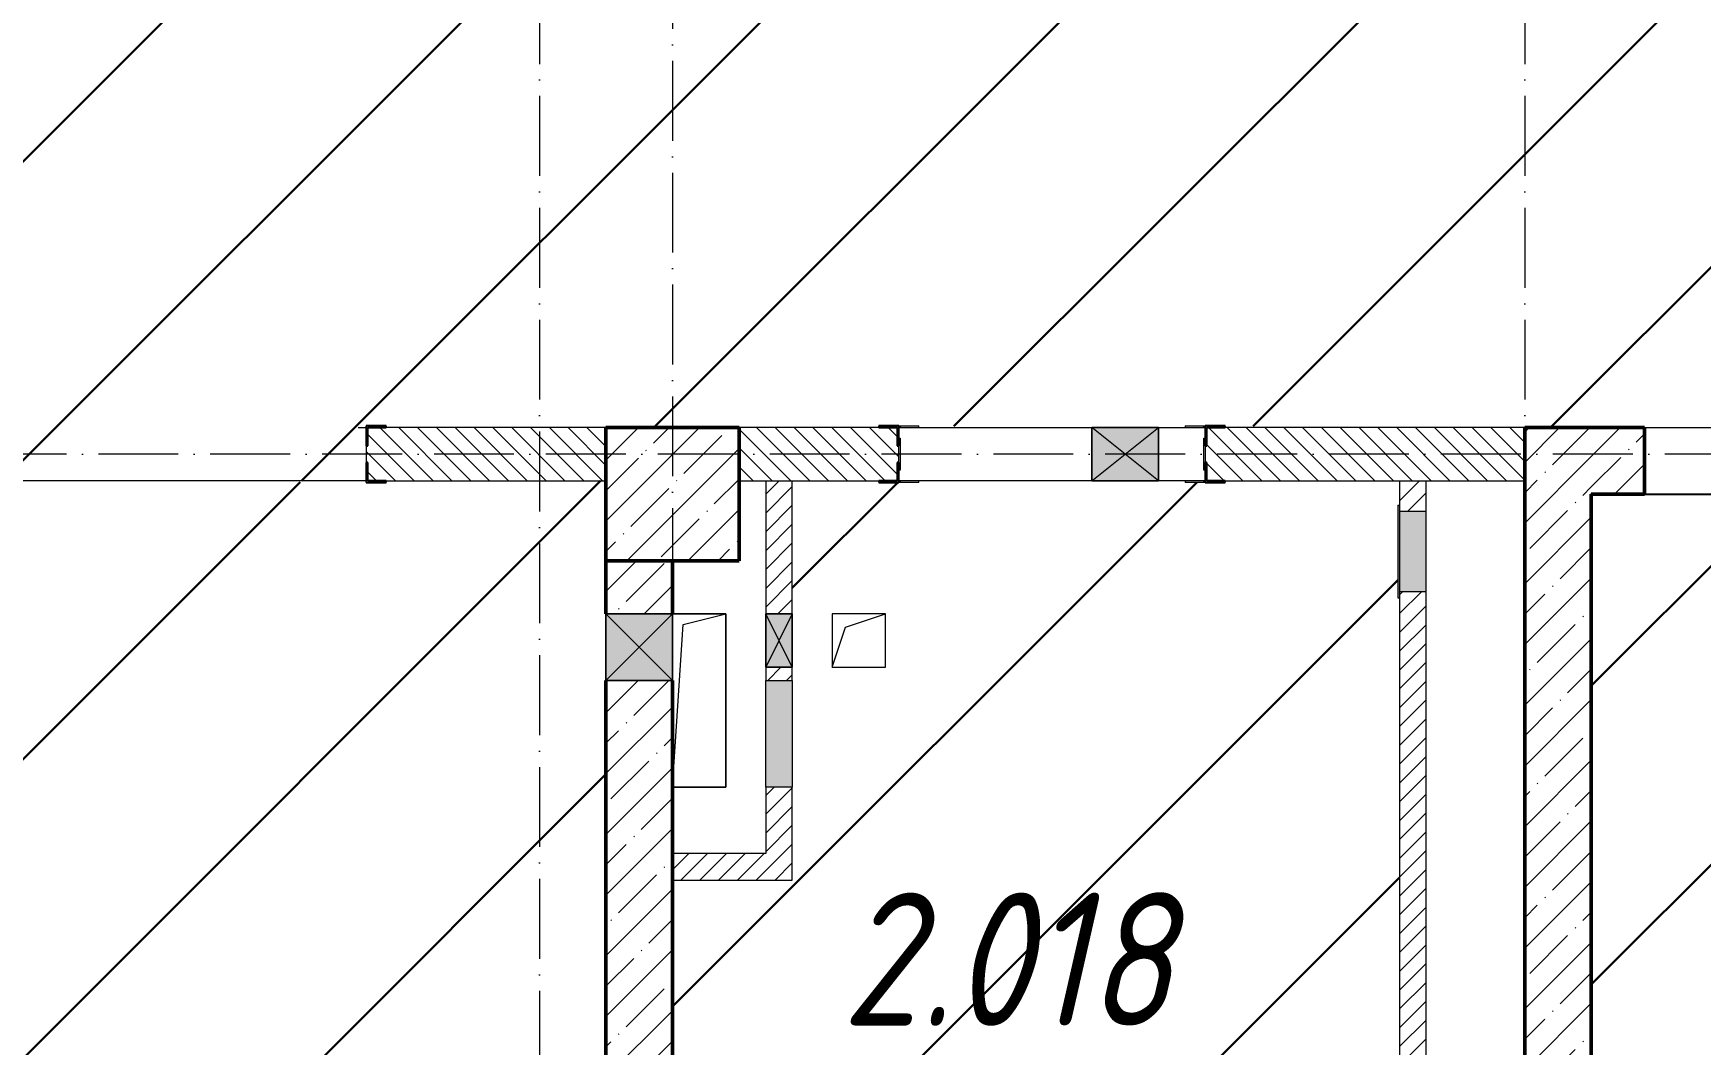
# Model space of a CAD drawing. Header units: millimetres. Extents: x -17017 to 628417, y -109036 to 199237.
# Drawn here: x 577668 to 583929, y 151648 to 155446 of the extents above; entities that cross this region are included whole.
import ezdxf

# ---------------------------------------------------------------- set-up
doc = ezdxf.new("R2010")
doc.units = ezdxf.units.MM
doc.linetypes.add('50_200_ШТРИХ_1Т_ш5_п1_п1_', pattern=[700, 500, -100, 0, -100])
for name, color, linetype, lineweight in [('3.1) ЖБ окна 1.2 м', 102, 'Continuous', 30), ('A-DETL-GENF-OTLN', 7, 'Continuous', 9), ('A-FLOR-____-OTLN', 7, 'Continuous', 9), ('A-GENM-____-MCUT', 7, 'Continuous', 25), ('A-GENM-____-OTLN', 7, 'Continuous', 9), ('A-GENM-____-OTLN-1', 7, 'Continuous', 25), ('A-GLAZ-____-OTLN', 7, 'Continuous', 9), ('A-WALL-____-MCUT', 7, 'Continuous', 13), ('A-WALL-____-MCUT-2', 7, 'Continuous', 50), ('A-WALL-____-OTLN', 7, 'Continuous', 9), ('A-WALL-____-PATT-1', 7, 'Continuous', 9), ('A-WALL-FNSH-MCUT-1', 7, 'Continuous', 9), ('I-WALL-____-OTLN', 7, 'Continuous', 9), ('S-COLS-____-MCUT', 7, 'Continuous', 50), ('S-COLS-____-OTLN', 7, 'Continuous', 9), ('S-GRID-____-OTLN-1', 7, '50_200_ШТРИХ_1Т_ш5_п1_п1_', 9), ('Марки помещений', 7, 'Continuous', 9), ('стяжа', 7, 'Continuous', 30)]:
    doc.layers.add(name, color=color, linetype=linetype, lineweight=lineweight)
doc.layers.add('A-GLAZ-____-OTLN-1', color=7, linetype='Continuous', lineweight=9, true_color=0xc0c0c0)
doc.styles.add('ISOCPEUR_I_2', font='isocpeui.ttf', dxfattribs={"width": 0.85, "height": 2.3})
pattern_1 = [(45, (473308.1, 27070.75), (-561.266, 561.266), [])]
pattern_2 = [(135, (516567.8, 90784.41), (-35.35534, -35.35534), [])]
pattern_3 = [(45, (516567.8, 90784.41), (-114.04925, 114.04925), []), (45, (516681.85, 90784.41), (-114.04925, 114.04925), [201.612, -40.322, 3.353, -36.97])]
pattern_4 = [(45, (516567.8, 90784.41), (-35.35534, 35.35534), [])]

# ---------------------------------------------------------------- blocks, each defined once
blk = doc.blocks.new('BSC_Колонна _Прямоугольная - 500х500-V20-АР1_План отверстий 2 этажа в осях 1-64_Ю-ЯЯ')
at = {"layer": 'S-COLS-____-OTLN'}
h = blk.add_hatch(dxfattribs=at)
h.set_pattern_fill('FP_29', color=256, style=0, pattern_type=2)
h.set_pattern_definition([(45, (-63500, -62931.04), (-114.04925, 114.04925), []), (45, (-63385.95, -62931.04), (-114.04925, 114.04925), [201.613, -40.323, 3.353, -36.97])])
h.paths.add_polyline_path([(-250, -250), (250, -250), (250, 250), (-250, 250)], flags=0)
at = {"layer": 'S-COLS-____-MCUT'}
for p, q in [((250, 250), (-250, 250)), ((-250, 250), (-250, -250)), ((250, -250), (250, 250)), ((-250, -250), (250, -250))]:
    blk.add_line(p, q, dxfattribs=at)
blk = doc.blocks.new('154_Стойка_СКБ_Уголок - СМ-2180_200-28268025-АР1_План отверстий 2 этажа в осях 1-64_Ю-ЯЯ')
at = {"layer": 'A-GENM-____-MCUT'}
for p, q in [((125, 156), (125, 81)), ((200, 156), (125, 156)), ((131, 81), (131, 150)), ((131, 150), (200, 150)), ((200, 150), (200, 156)), ((125, 81), (131, 81)), ((131, 19), (125, 19)), ((125, 19), (125, -56)), ((131, -50), (131, 19)), ((125, -56), (200, -56)), ((200, -50), (131, -50)), ((200, -56), (200, -50))]:
    blk.add_line(p, q, dxfattribs=at)
blk = doc.blocks.new('Стойка_Влож_Полоса боковая - Полоса-28213942-АР1_План отверстий 2 этажа в осях 1-64_Ю-ЯЯ')
at = {"layer": 'A-GENM-____-OTLN'}
for p, q in [((-5, 60), (0, 60)), ((-5, -60), (-5, 60)), ((0, -60), (-5, -60))]:
    blk.add_line(p, q, dxfattribs=at)
blk = doc.blocks.new('Стойка_Влож_Уголок_Опорный - Уголок-28213941-АР1_План отверстий 2 этажа в осях 1-64_Ю-ЯЯ')
at = {"layer": 'A-GENM-____-OTLN'}
for p, q in [((-212, -6), (-212, 0)), ((0, 0), (0, -6)), ((-212, -75), (-212, -6)), ((-212, -6), (-206, -6)), ((-6, -6), (0, -6)), ((0, -6), (0, -75)), ((-212, -75), (-206, -75)), ((-6, -75), (0, -75))]:
    blk.add_line(p, q, dxfattribs=at)
blk = doc.blocks.new('Фахверк_СКБ_Уголок - 200_3960-28268576-АР1_План отверстий 2 этажа в осях 1-64_Ю-ЯЯ')
at = {"layer": 'A-GENM-____-MCUT'}
for p, q in [((200, 156), (125, 156)), ((125, 156), (125, 81)), ((131, 81), (131, 150)), ((131, 150), (200, 150)), ((200, 150), (200, 156)), ((125, 81), (131, 81)), ((131, 19), (125, 19)), ((125, 19), (125, -56)), ((131, -50), (131, 19)), ((125, -56), (200, -56)), ((200, -50), (131, -50)), ((200, -56), (200, -50))]:
    blk.add_line(p, q, dxfattribs=at)
blk = doc.blocks.new('AR_Отверстие Ниша - Лючок-32403372-АР1_План отверстий 2 этажа в осях 1-64_Ю-ЯЯ')
at = {"layer": 'A-GLAZ-____-OTLN'}
blk.add_hatch(color=256, dxfattribs=at).paths.add_polyline_path([(200, 50), (-200, 50), (-200, -50), (200, -50)], flags=0)
for p, q in [((-200, 50), (200, 50)), ((-200, -50), (-200, 50)), ((200, 50), (200, -50)), ((200, -50), (-200, -50))]:
    blk.add_line(p, q, dxfattribs=at)
blk = doc.blocks.new('AR_Отверстие Ниша - Лючок-32402810-АР1_План отверстий 2 этажа в осях 1-64_Ю-ЯЯ')
at = {"layer": 'A-GLAZ-____-OTLN'}
blk.add_hatch(color=256, dxfattribs=at).paths.add_polyline_path([(150, -50), (150, 50), (-150, 50), (-150, -50)], flags=0)
for p, q in [((150, 50), (-150, 50)), ((-150, 50), (-150, -50)), ((150, -50), (150, 50)), ((-150, -50), (150, -50))]:
    blk.add_line(p, q, dxfattribs=at)
blk = doc.blocks.new('Л_Общий_Лючок - Лючок-29778125-АР1_План отверстий 2 этажа в осях 1-64_Ю-ЯЯ')
at = {"layer": 'A-GLAZ-____-OTLN-1'}
blk.add_hatch(color=256, dxfattribs=at).paths.add_polyline_path([(-24, 0), (324, 0), (324, 6), (-24, 6)], flags=0)
at = {"layer": 'A-GLAZ-____-OTLN'}
for p, q in [((324, 6), (-24, 6)), ((-24, 6), (-24, 0)), ((324, 6), (324, 0))]:
    blk.add_line(p, q, dxfattribs=at)
blk = doc.blocks.new('AR_Отверстие прямоугольное _в стене_ - AR_Отверстие прямоугольное _в стене__ВК-32402728-АР1_План отверстий 2 этажа в осях 1-64_Ю-ЯЯ')
at = {"layer": 'A-GLAZ-____-OTLN'}
blk.add_hatch(color=256, dxfattribs=at).paths.add_polyline_path([(100, 50), (-100, 50), (-100, -50), (100, -50)], flags=0)
at = {"layer": 'A-DETL-GENF-OTLN'}
for p, q in [((-100, -50), (-100, 50)), ((-100, 50), (100, 50)), ((100, 50), (-100, -50)), ((-100, 50), (100, -50)), ((100, 50), (-100, 50)), ((-100, 50), (-100, -50)), ((100, 50), (100, -50)), ((100, -50), (100, 50)), ((100, -50), (-100, -50)), ((-100, -50), (100, -50))]:
    blk.add_line(p, q, dxfattribs=at)
blk = doc.blocks.new('AR_Отверстие прямоугольное _в плите_ - AR_Отверстие прямоугольное _в плите_-30459207-АР1_План отверстий 2 этажа в осях 1-64_Ю-ЯЯ')
at = {"layer": 'A-GENM-____-OTLN'}
for p, q in [((100, 100), (-100, 100)), ((-100, 100), (-100, -100)), ((-50, 50), (100, 100)), ((100, -100), (100, 100)), ((-100, -100), (-50, 50)), ((-100, -100), (100, -100))]:
    blk.add_line(p, q, dxfattribs=at)
blk = doc.blocks.new('AR_Отверстие прямоугольное _в плите_ - AR_Отверстие прямоугольное _в плите_-30459250-АР1_План отверстий 2 этажа в осях 1-64_Ю-ЯЯ')
at = {"layer": 'A-GENM-____-OTLN'}
for p, q in [((100, 325), (-100, 325)), ((-60, 285), (100, 325)), ((100, -325), (100, 325)), ((-100, -325), (-60, 285)), ((-100, -325), (100, -325))]:
    blk.add_line(p, q, dxfattribs=at)
blk = doc.blocks.new('AR_Отверстие прямоугольное _в стене__БезПР - AR_Отверстие прямоугольное _в стене__БезПР-30458034-АР1_План отверстий 2 этажа в осях 1-64_Ю-ЯЯ')
at = {"layer": 'A-GLAZ-____-OTLN-1'}
blk.add_hatch(color=256, dxfattribs=at).paths.add_polyline_path([(125, -125), (125, 125), (-125, 125), (-125, -125)], flags=0)
at = {"layer": 'A-DETL-GENF-OTLN'}
for p, q in [((-125, -125), (-125, 125)), ((-125, 125), (125, 125)), ((125, 125), (-125, -125)), ((-125, 125), (125, -125)), ((125, 125), (-125, 125)), ((-125, 125), (-125, -125)), ((125, 125), (125, -125)), ((125, -125), (125, 125)), ((125, -125), (-125, -125)), ((-125, -125), (125, -125))]:
    blk.add_line(p, q, dxfattribs=at)
blk = doc.blocks.new('AR_Отверстие прямоугольное _в стене__БезПР - AR_Отверстие прямоугольное _в стене__БезПР-36427681-АР1_План отверстий 2 этажа в осях 1-64_Ю-ЯЯ')
at = {"layer": 'A-GLAZ-____-OTLN'}
blk.add_hatch(color=256, dxfattribs=at).paths.add_polyline_path([(125, 100), (-125, 100), (-125, -100), (125, -100)], flags=0)
at = {"layer": 'A-DETL-GENF-OTLN'}
for p, q in [((-125, -100), (-125, 100)), ((-125, 100), (125, 100)), ((125, 100), (-125, -100)), ((-125, 100), (125, -100)), ((125, 100), (-125, 100)), ((-125, 100), (-125, -100)), ((125, 100), (125, -100)), ((125, -100), (125, 100)), ((125, -100), (-125, -100)), ((-125, -100), (125, -100))]:
    blk.add_line(p, q, dxfattribs=at)
at = {"layer": 'A-GLAZ-____-OTLN'}
blk.add_line((125, 100), (-125, 100), dxfattribs=at)
blk = doc.blocks.new('2этаж')
at = {"layer": 'S-GRID-____-OTLN-1', "color": 251, "ltscale": 0.6, "true_color": 0x636466}
for p, q in [((47408.3, 549908.8), (47408.3, 511907.5)), ((51108.3, 549908.8), (51108.3, 511907.5)), ((47908.3, 549620.5), (47908.3, 512048.6)), ((88482.7, 522097), (-20260.4, 522097))]:
    blk.add_line(p, q, dxfattribs=at)

msp = doc.modelspace()

# ---------------------------------------------------------------- hatches: boundary and pattern name
at = {"layer": 'A-WALL-____-PATT-1'}
h = msp.add_hatch(dxfattribs=at)
h.set_pattern_fill('FP_6', color=256, style=0, pattern_type=2)
h.set_pattern_definition(pattern_2)
h.paths.add_polyline_path([(579817.8, 153765.5), (579817.8, 153965.5), (578923.8, 153965.5), (578923.8, 153896.5), (578917.8, 153896.5), (578917.8, 153834.5), (578923.8, 153834.5), (578923.8, 153765.5), (579123.8, 153765.5)], flags=0)
h.paths.add_polyline_path([(577042.8, 153765.5), (577111.8, 153765.5), (577111.8, 153834.5), (577117.8, 153834.5), (577117.8, 153896.5), (577111.8, 153896.5), (577111.8, 153965.5), (575317.8, 153965.5), (575317.8, 153765.5), (576647.6, 153765.5)], flags=0)
h.paths.add_polyline_path([(574317.8, 153765.5), (574817.8, 153765.5), (574817.8, 153965.5), (574317.8, 153965.5)], flags=0)
h = msp.add_hatch(dxfattribs=at)
h.set_pattern_fill('FP_6', color=256, style=0, pattern_type=2)
h.set_pattern_definition(pattern_2)
h.paths.add_polyline_path([(582073.8, 153765.5), (583267.8, 153765.5), (583267.8, 153965.5), (582073.8, 153965.5), (582073.8, 153896.5), (582067.8, 153896.5), (582067.8, 153834.5), (582073.8, 153834.5), (582073.8, 153766.5)], flags=0)
h.paths.add_polyline_path([(580317.8, 153765.5), (580911.8, 153765.5), (580911.8, 153834.5), (580917.8, 153834.5), (580917.8, 153896.5), (580911.8, 153896.5), (580911.8, 153965.5), (580317.8, 153965.5)], flags=0)
h = msp.add_hatch(dxfattribs=at)
h.set_pattern_fill('FP_13', color=256, style=0, pattern_type=2)
h.set_pattern_definition(pattern_3)
h.paths.add_polyline_path([(583267.8, 146465.5), (583517.8, 146465.5), (583517.8, 153965.5), (583267.8, 153965.5), (583267.8, 148009)], flags=0)
h = msp.add_hatch(dxfattribs=at)
h.set_pattern_fill('FP_13', color=256, style=0, pattern_type=2)
h.set_pattern_definition(pattern_3)
h.paths.add_polyline_path([(585817.8, 153715.5), (585817.8, 153965.5), (585317.8, 153965.5), (585317.8, 153715.5)], flags=0)
h.paths.add_polyline_path([(583717.6, 153715.5), (583717.8, 153715.5), (583717.6, 153965.5), (583517.8, 153965.5), (583517.8, 153715.5)], flags=0)
h = msp.add_hatch(dxfattribs=at)
h.set_pattern_fill('FP_5', color=256, style=0, pattern_type=2)
h.set_pattern_definition(pattern_4)
h.paths.add_polyline_path([(580517.8, 152365.5), (580517.8, 152615.5), (580417.8, 152615.5), (580417.8, 152365.5)], flags=0)
h.paths.add_polyline_path([(580417.8, 153015.5), (580517.8, 153015.5), (580517.8, 153065.5), (580417.8, 153065.5)], flags=0)
h.paths.add_polyline_path([(580417.8, 153265.5), (580517.8, 153265.5), (580517.8, 153765.5), (580417.8, 153765.5)], flags=0)
h = msp.add_hatch(dxfattribs=at)
h.set_pattern_fill('FP_5', color=256, style=0, pattern_type=2)
h.set_pattern_definition(pattern_4)
h.paths.add_polyline_path([(582797.8, 146215.5), (582897.8, 146215.5), (582897.8, 146315.5), (582797.8, 146315.5)], flags=0)
h.paths.add_polyline_path([(582890, 146615.5), (582897.8, 146615.5), (582897.8, 148145.5), (582797.8, 148145.5), (582797.8, 146615.5)], flags=0)
h.paths.add_polyline_path([(582856.4, 148345.5), (582897.8, 148345.5), (582897.8, 148765.5), (582894.8, 148765.5), (582894.8, 148812.5), (582800.8, 148812.5), (582800.8, 148765.5), (582797.8, 148765.5), (582797.8, 148345.5), (582800.8, 148345.5)], flags=0)
h.paths.add_polyline_path([(582897.8, 148815.5), (582897.8, 149805.5), (582797.8, 149805.5), (582797.8, 148815.5), (582894.8, 148815.5)], flags=0)
h.paths.add_polyline_path([(582820.3, 150205.5), (582897.8, 150205.5), (582897.8, 150635.5), (582797.8, 150635.5), (582797.8, 150205.5)], flags=0)
h.paths.add_polyline_path([(582897.8, 151135.5), (582897.8, 153350.5), (582797.8, 153350.5), (582797.8, 151135.5), (582802.3, 151135.5)], flags=0)
h.paths.add_polyline_path([(582897.8, 153650.5), (582897.8, 153765.5), (582797.8, 153765.5), (582797.8, 153650.5), (582893, 153650.5)], flags=0)
h = msp.add_hatch(dxfattribs=at)
h.set_pattern_fill('FP_13', color=256, style=0, pattern_type=2)
h.set_pattern_definition(pattern_3)
h.paths.add_polyline_path([(580067.8, 146465.5), (580067.8, 153015.5), (579817.8, 153015.5), (579817.8, 146465.5)], flags=0)
h.paths.add_polyline_path([(579859.5, 153265.5), (580067.8, 153265.5), (580067.8, 153465.5), (579817.8, 153465.5), (579817.8, 153265.5)], flags=0)
h = msp.add_hatch(dxfattribs=at)
h.set_pattern_fill('FP_5', color=256, style=0, pattern_type=2)
h.set_pattern_definition(pattern_4)
h.paths.add_polyline_path([(580067.8, 152265.5), (580517.8, 152265.5), (580517.8, 152365.5), (580067.8, 152365.5)], flags=0)
at = {"layer": 'стяжа'}
h = msp.add_hatch(dxfattribs=at)
h.set_pattern_fill('ANSI31', color=5, scale=250)
h.set_pattern_definition(pattern_1)
h.paths.add_polyline_path([(591007.8, 160665.5), (590467.8, 160665.5), (585767.8, 160665.5), (585267.8, 160665.5), (585067.8, 160665.5), (585067.8, 160215.5), (584841.8, 160215.5), (584841.8, 160209.5), (584393.8, 160209.5), (584267.8, 160215.5), (584267.8, 160665.5), (580817.8, 160665.5), (580817.8, 160165.5), (580317.8, 160165.5), (580317.8, 158465.5), (580817.8, 158465.5), (580817.8, 157965.5), (580317.8, 157965.5), (579817.8, 157965.5), (578517.8, 157965.5), (577517.8, 157965.5), (576517.8, 157965.5), (576019.2, 157965.5), (575819.2, 157965.5), (575367.8, 157965.5), (573667.8, 157965.5), (573667.8, 157165.5), (573392.8, 157165.5), (572492.8, 157165.5), (572217.8, 157165.5), (572217.8, 157965.5), (570867.8, 157965.5), (570369.2, 157965.5), (570169.2, 157965.5), (569717.8, 157965.5), (569367.8, 157965.5), (569367.8, 157365.5), (569267.8, 157365.5), (569217.8, 157365.5), (569217.8, 157465.5), (568117.8, 157465.5), (568117.8, 157365.5), (567817.8, 157365.5), (566867.8, 157365.5), (566767.8, 157365.5), (566767.8, 157965.5), (566767.8, 158215.5), (566567.8, 158215.5), (566567.8, 158315.5), (564117.8, 158315.5), (562317.8, 158315.5), (562317.8, 158065.5), (562067.8, 158065.5), (562067.8, 153965.5), (562317.8, 153965.5), (562642.8, 153965.5), (562642.8, 153971.5), (562717.8, 153971.5), (563152.8, 153965.5), (564002.8, 153965.5), (564342.8, 153965.5), (564342.8, 153971.5), (564411.8, 153971.5), (564417.8, 153971.5), (564492.8, 153971.5), (564817.8, 153965.5), (565317.8, 153965.5), (566942.8, 153965.5), (566942.8, 153971.5), (567017.8, 153971.5), (567023.8, 153971.5), (567092.8, 153971.5), (567177.8, 153965.5), (567577.8, 153965.5), (567717.8, 153965.5), (567717.8, 153971.5), (567792.8, 153971.5), (567942.8, 153965.5), (567942.8, 153971.5), (568017.8, 153971.5), (568197.8, 153965.5), (568497.8, 153965.5), (568717.8, 153965.5), (568717.8, 153971.5), (568792.8, 153971.5), (568942.8, 153965.5), (568942.8, 153971.5), (569017.8, 153971.5), (569717.8, 153965.5), (569717.8, 153971.5), (569792.8, 153971.5), (569942.8, 153965.5), (569942.8, 153971.5), (570017.8, 153971.5), (570717.8, 153965.5), (570717.8, 153971.5), (570817.8, 153971.5), (570817.8, 153965.5), (571317.8, 153965.5), (571642.8, 153965.5), (571642.8, 153971.5), (571717.8, 153971.5), (572067.8, 153965.5), (572917.8, 153965.5), (573342.8, 153965.5), (573342.8, 153971.5), (573411.8, 153971.5), (573417.8, 153971.5), (573492.8, 153971.5), (573817.8, 153965.5), (574317.8, 153965.5), (574817.8, 153965.5), (575317.8, 153965.5), (577042.8, 153965.5), (577042.8, 153971.5), (577117.8, 153971.5), (577123.8, 153971.5), (577147.8, 153965.5), (577117.8, 153965.5), (577117.8, 153925.5), (577122.8, 153925.5), (577122.8, 153765.5), (578917.8, 153765.5), (578917.8, 153834.5), (578917.8, 153896.5), (578917.8, 153971.5), (578992.8, 153971.5), (579817.8, 153965.5), (580317.8, 153965.5), (580842.8, 153965.5), (580842.8, 153971.5), (580917.8, 153971.5), (580923.8, 153971.5), (580992.8, 153971.5), (581642.8, 153965.5), (581892.8, 153965.5), (581992.8, 153965.5), (581992.8, 153971.5), (582061.8, 153971.5), (582067.8, 153971.5), (582142.8, 153971.5), (583267.8, 153965.5), (583717.8, 153965.5), (585317.8, 153965.5), (585817.8, 153965.5), (588142.8, 153965.5), (588142.8, 153971.5), (588217.8, 153971.5), (588223.8, 153971.5), (588292.8, 153971.5), (589817.8, 153965.5), (589817.8, 153971.5), (589892.8, 153971.5), (591007.8, 153967.4)])
h.paths.add_polyline_path([(585267.8, 157965.5), (585267.8, 158465.5), (585767.8, 158465.5), (585767.8, 157965.5)], flags=16)
h.paths.add_polyline_path([(586617.8, 152065.5), (586611.8, 152065.5), (586611.8, 152140.5), (586617.8, 153765.5), (585817.8, 153765.5), (585817.8, 153715.5), (585317.8, 153715.5), (583717.8, 153715.5), (583517.8, 153715.5), (583517.8, 146465.5), (583517.8, 146215.5), (584517.8, 146215.5), (585567.8, 146215.5), (585567.8, 148065.5), (585567.8, 149615.5), (585567.8, 149865.5), (586617.8, 149865.5), (586617.8, 150390.5), (586611.8, 150390.5), (586611.8, 150465.5)])
h.paths.add_polyline_path([(591017.8, 153765.5), (589892.8, 153765.5), (589892.8, 153759.5), (589817.8, 153759.5), (588292.8, 153763.6), (588292.8, 153759.5), (588223.8, 153759.5), (588217.8, 153759.5), (588142.8, 153759.5), (587617.8, 153761.8), (587617.8, 153690.5), (587617.8, 152840.5), (587617.8, 152265.5), (587517.8, 152265.5), (587467.8, 152265.5), (587017.8, 152265.5), (586967.8, 152265.5), (586817.8, 152265.5), (586817.8, 152140.5), (586823.8, 152140.5), (586823.8, 152065.5), (586817.8, 150465.5), (586823.8, 150465.5), (586823.8, 150390.5), (586817.8, 149865.5), (591017.8, 149865.5)])
h = msp.add_hatch(dxfattribs=at)
h.set_pattern_fill('ANSI31', color=5, scale=250)
h.set_pattern_definition(pattern_1)
h.paths.add_polyline_path([(518817.8, 155190.5), (518811.8, 155190.5), (518811.8, 155265.5), (518811.8, 155271.5), (518811.8, 155340.5), (518817.8, 155565.5), (518817.8, 155865.5), (518817.8, 156340.5), (518811.8, 156340.5), (518811.8, 156409.5), (518811.8, 156415.5), (518811.8, 156490.5), (518817.8, 157865.5), (518517.8, 157865.5), (518017.8, 157865.5), (518017.8, 157965.5), (518017.8, 158215.5), (517918.9, 158215.5), (517918.9, 158015.5), (517818.9, 158015.5), (517818.9, 158215.5), (514617.8, 158215.5), (514617.8, 157965.5), (514467.8, 157965.5), (514467.8, 157665.5), (514373.8, 157665.5), (514373.8, 157565.5), (514367.8, 155765.5), (514373.8, 155765.5), (514373.8, 155690.5), (514370.6, 155165.5), (514467.8, 155165.5), (514467.8, 154965.5), (514367.8, 154965.5), (514367.8, 154690.5), (514373.8, 154690.5), (514373.8, 154615.5), (514367.8, 152815.5), (514617.8, 152815.5), (518817.8, 152815.5)])
h.paths.add_polyline_path([(521467.8, 150165.5), (521467.8, 151065.5), (521467.8, 151365.5), (521467.8, 151665.5), (521467.8, 152615.5), (521092.8, 152615.5), (521092.8, 152609.5), (521017.8, 152609.5), (519317.8, 152611), (519317.8, 152609.5), (519242.8, 152609.5), (514617.8, 152615.5), (514617.8, 152315.5), (514468.8, 152315.5), (514467.8, 152315.1), (514467.8, 152115.1), (514367.8, 152115.1), (514367.8, 151840.5), (514373.8, 151840.5), (514373.8, 151765.5), (514367.8, 149965.5), (514617.8, 149965.5), (514617.8, 149465.5), (514468.8, 149465.5), (514467.8, 149465.1), (514467.8, 149265.1), (514367.8, 149265.1), (514367.8, 148840.5), (514373.8, 148840.5), (514373.8, 148765.5), (514367.8, 146965.5), (514373.8, 146965.5), (514373.8, 146890.5), (514367.8, 146465.5), (514617.8, 146465.5), (514617.8, 146215.5), (518967.8, 146215.5), (518967.8, 148815.5), (518967.8, 148865.5), (519067.8, 148865.5), (519067.8, 148815.5), (519067.8, 146215.5), (521717.8, 146215.5), (521717.8, 148665.5), (521467.8, 148665.5), (521467.8, 148765.5), (521467.8, 148815.5), (521467.8, 149315.5)])
h.paths.add_polyline_path([(534417.8, 149890.5), (534411.8, 149890.5), (534411.8, 149965.5), (534417.8, 153465.5), (534267.8, 153465.5), (534267.8, 153765.5), (534142.8, 153765.5), (534142.8, 153759.5), (534067.8, 153759.5), (532992.8, 153765.1), (532992.8, 153759.5), (532923.8, 153759.5), (532917.8, 153759.5), (532842.8, 153759.5), (532477.8, 153761.5), (532477.8, 153565.5), (532477.8, 153365.5), (532477.8, 153165.5), (532477.8, 152265.5), (532477.8, 152215.5), (532477.8, 150495.5), (533167.8, 150495.5), (533217.8, 150495.5), (533217.8, 150395.5), (533167.8, 150395.5), (530667.8, 150395.5), (530317.8, 150395.5), (530317.8, 149040.5), (530317.8, 148840.5), (530317.8, 148295.5), (530317.8, 148245.5), (530317.8, 147319.5), (530323.8, 147319.5), (530323.8, 146971.5), (530317.8, 146215.5), (532842.8, 146215.5), (532842.8, 146221.5), (532917.8, 146221.5), (533917.8, 146215.5), (533917.8, 146221.5), (533992.8, 146221.5), (534067.8, 146219.8), (534067.8, 146315.5), (534267.8, 146315.5), (534267.8, 146465.5), (534417.8, 146465.5)])
h.paths.add_polyline_path([(531937.8, 148515.5), (531937.8, 148315.5), (531737.8, 148315.5), (531737.8, 148515.5)], flags=16)
h.paths.add_polyline_path([(531572.8, 149240.5), (531552.8, 149240.5), (531552.8, 149390.5), (530352.8, 149390.5), (530352.8, 149410.5), (531552.8, 149410.5), (531552.8, 149560.5), (531572.8, 149560.5)], flags=16)
h.paths.add_polyline_path([(531572.8, 148590.5), (531572.8, 148270.5), (531552.8, 148270.5), (531552.8, 148420.5), (530352.8, 148420.5), (530352.8, 148440.5), (531552.8, 148440.5), (531552.8, 148590.5)], flags=16)
h.paths.add_polyline_path([(531572.8, 150210.5), (531552.8, 150210.5), (531552.8, 150360.5), (531572.8, 150360.5)], flags=16)
h.paths.add_polyline_path([(531572.8, 147620.5), (531572.8, 147300.5), (531552.8, 147300.5), (531552.8, 147450.5), (530352.8, 147450.5), (530352.8, 147470.5), (531552.8, 147470.5), (531552.8, 147620.5)], flags=16)
h.paths.add_polyline_path([(531572.8, 146650.5), (531572.8, 146250.5), (531552.8, 146250.5), (531552.8, 146650.5)], flags=16)
h.paths.add_polyline_path([(532747.8, 153365.5), (532547.8, 153365.5), (532547.8, 153565.5), (532747.8, 153565.5)], flags=16)
h.paths.add_polyline_path([(532047.8, 153265.5), (531647.8, 153265.5), (531647.8, 153365.5), (531647.8, 153759.5), (531547.8, 153759.5), (531541.8, 153759.5), (531472.8, 153759.5), (530622.8, 153765), (530622.8, 153759.5), (530553.8, 153759.5), (530547.8, 153759.5), (530472.8, 153759.5), (530317.8, 153761), (530317.8, 150945.5), (530667.8, 150945.5), (530717.8, 150945.5), (531217.8, 150945.5), (532047.8, 150945.5)], flags=17)
h.paths.add_polyline_path([(541197.8, 153115.5), (540797.8, 153115.5), (540747.8, 153115.5), (540647.8, 153115.5), (540647.8, 153765.5), (540267.8, 153765.5), (540067.8, 153765.5), (539617.8, 153765.5), (539617.8, 153365.5), (539067.8, 153365.5), (538617.8, 153365.5), (537267.8, 153365.5), (537267.8, 153465.5), (537267.8, 153765.5), (536667.8, 153765.5), (535817.8, 153765.5), (535642.8, 153765.5), (535642.8, 153759.5), (535573.8, 153759.5), (535567.8, 153759.5), (535492.8, 153759.5), (535267.8, 153761.3), (535267.8, 153265.5), (534617.8, 153265.5), (534617.8, 149965.5), (534623.8, 149965.5), (534623.8, 149890.5), (534617.8, 146465.5), (534767.8, 146465.5), (534767.8, 146315.5), (534967.8, 146315.5), (534967.8, 146215.5), (535042.8, 146215.5), (535042.8, 146221.5), (535117.8, 146221.5), (536917.8, 146215.5), (536917.8, 146221.5), (536992.8, 146221.5), (537267.8, 146215.5), (537267.8, 146465.5), (537767.8, 146465.5), (537767.8, 146315.5), (537967.8, 146315.5), (537967.8, 146215.5), (538042.8, 146215.5), (538042.8, 146221.5), (538117.8, 146221.5), (539917.8, 146215.5), (539917.8, 146221.5), (539992.8, 146221.5), (541042.8, 146215.5), (541042.8, 146221.5), (541117.8, 146221.5), (542917.8, 146215.5), (542917.8, 146221.5), (542992.8, 146221.5), (543067.8, 146219.8), (543067.8, 146315.5), (543267.8, 146315.5), (543267.8, 146465.5), (543417.8, 146465.5), (543417.8, 149890.5), (543411.8, 149890.5), (543411.8, 149965.5), (543417.2, 153115.5)])
h.paths.add_polyline_path([(551717.8, 153365.5), (551717.8, 153759.5), (551617.8, 153759.5), (551611.8, 153759.5), (551542.8, 153759.5), (550792.8, 153764.9), (550792.8, 153759.5), (550723.8, 153759.5), (550717.8, 153759.5), (550642.8, 153759.5), (550567.8, 153760.1), (550567.8, 153365.5), (549167.8, 153365.5), (549167.8, 153765.5), (548942.8, 153765.5), (548942.8, 153759.5), (548867.8, 153759.5), (548861.8, 153759.5), (548792.8, 153759.5), (548417.8, 153765.5), (547567.8, 153765.5), (547167.8, 153765.5), (547167.8, 153759.5), (547092.8, 153759.5), (546767.8, 153765.5), (546767.8, 153465.5), (546767.8, 153065.5), (543617.8, 153065.5), (543617.8, 149965.5), (543623.8, 149965.5), (543623.8, 149890.5), (543617.8, 146465.5), (543767.8, 146465.5), (543767.8, 146315.5), (543967.8, 146315.5), (543967.8, 146215.5), (544042.8, 146215.5), (544042.8, 146221.5), (544117.8, 146221.5), (545917.8, 146215.5), (545917.8, 146221.5), (545992.8, 146221.5), (546267.8, 146215.5), (546267.8, 146465.5), (546767.8, 146465.5), (546767.8, 146315.5), (546967.8, 146315.5), (546967.8, 146215.5), (547042.8, 146215.5), (547042.8, 146221.5), (547117.8, 146221.5), (548917.8, 146215.5), (548917.8, 146221.5), (548992.8, 146221.5), (550042.8, 146215.5), (550042.8, 146221.5), (550117.8, 146221.5), (551917.8, 146215.5), (551917.8, 146221.5), (551992.8, 146221.5), (552067.8, 146219.8), (552067.8, 146315.5), (552267.8, 146315.5), (552267.8, 146465.5), (552567.8, 146465.5), (552567.8, 149890.5), (552561.8, 149890.5), (552561.8, 149965.5), (552567.6, 153365.5)])
h.paths.add_polyline_path([(561567.8, 153465.5), (561267.8, 153465.5), (561267.8, 153715.5), (560867.8, 153715.5), (559067.8, 153715.5), (558617.8, 153715.5), (558617.8, 153315.5), (558517.8, 153315.5), (558467.8, 153315.5), (558017.8, 153315.5), (557467.8, 153315.5), (557467.8, 153715.5), (556767.8, 153715.5), (556767.8, 153315.5), (556617.8, 153315.5), (556567.8, 153315.5), (556167.8, 153315.5), (555267.8, 153315.5), (555267.8, 153465.5), (555267.8, 153765.5), (554942.8, 153765.5), (554942.8, 153759.5), (554867.8, 153759.5), (554861.8, 153759.5), (554792.8, 153759.5), (554442.8, 153765.5), (553592.8, 153765.5), (553167.8, 153765.5), (553167.8, 153759.5), (553092.8, 153759.5), (552767.8, 153765.5), (552767.8, 153465.5), (552767.8, 149965.5), (552773.8, 149965.5), (552773.8, 149890.5), (552767.8, 146465.5), (552767.8, 146315.5), (552967.8, 146315.5), (552967.8, 146215.5), (553042.8, 146215.5), (553042.8, 146221.5), (553117.8, 146221.5), (554917.8, 146215.5), (554917.8, 146221.5), (554992.8, 146221.5), (555267.8, 146215.5), (555267.8, 146465.5), (555767.8, 146465.5), (555767.8, 146315.5), (555967.8, 146315.5), (555967.8, 146215.5), (556042.8, 146215.5), (556042.8, 146221.5), (556117.8, 146221.5), (557917.8, 146215.5), (557917.8, 146221.5), (557992.8, 146221.5), (559042.8, 146215.5), (559042.8, 146221.5), (559117.8, 146221.5), (560917.8, 146215.5), (560917.8, 146221.5), (560992.8, 146221.5), (561067.8, 146219.8), (561067.8, 146315.5), (561267.8, 146315.5), (561267.8, 146465.5), (561567.8, 146465.5), (561567.8, 149890.5), (561561.8, 149890.5), (561561.8, 149965.5)])
h.paths.add_polyline_path([(570417.8, 151965.5), (570417.8, 152065.5), (570417.8, 152115.5), (570417.8, 152565.5), (570417.8, 153115.5), (566817.8, 153115.5), (566417.8, 153115.5), (566367.8, 153115.5), (566217.8, 153115.5), (566217.8, 153765.5), (565317.8, 153765.5), (565317.8, 153465.5), (564817.8, 153465.5), (564817.8, 153765.5), (564492.8, 153765.5), (564492.8, 153759.5), (564417.8, 153759.5), (564411.8, 153759.5), (564342.8, 153759.5), (564002.8, 153765.5), (563152.8, 153765.5), (562717.8, 153765.5), (562717.8, 153759.5), (562642.8, 153759.5), (562317.8, 153765.5), (562317.8, 153465.5), (562067.8, 153465.5), (562067.8, 146465.5), (562317.8, 146465.5), (562317.8, 146315.5), (562517.8, 146315.5), (562517.8, 146215.5), (562592.8, 146215.5), (562592.8, 146221.5), (562667.8, 146221.5), (564467.8, 146215.5), (564467.8, 146221.5), (564542.8, 146221.5), (564817.8, 146215.5), (564817.8, 146465.5), (565317.8, 146465.5), (565317.8, 146315.5), (565517.8, 146315.5), (565517.8, 146215.5), (565592.8, 146215.5), (565592.8, 146221.5), (565667.8, 146221.5), (567467.8, 146215.5), (567467.8, 146221.5), (567542.8, 146221.5), (568592.8, 146215.5), (568592.8, 146221.5), (568667.8, 146221.5), (570467.8, 146215.5), (570467.8, 146221.5), (570542.8, 146221.5), (570617.8, 146219.8), (570617.8, 146315.5), (570817.8, 146315.5), (570817.8, 146465.5), (570967.8, 146465.5), (570967.8, 149890.5), (570961.8, 149890.5), (570961.8, 149965.5), (570965.2, 151965.5)])
h.paths.add_polyline_path([(579817.8, 153015.5), (579817.8, 153265.5), (579817.8, 153465.5), (579817.8, 153765.5), (578992.8, 153765.5), (578992.8, 153759.5), (578917.8, 153759.5), (577192.8, 153765.2), (577192.8, 153759.5), (577123.8, 153759.5), (577117.8, 153759.5), (577042.8, 153759.5), (576317.8, 153762), (576317.8, 153265.5), (576217.8, 153265.5), (576167.8, 153265.5), (575717.8, 153265.5), (573817.8, 153265.5), (573817.8, 153465.5), (573817.8, 153765.5), (573492.8, 153765.5), (573492.8, 153759.5), (573417.8, 153759.5), (573411.8, 153759.5), (573342.8, 153759.5), (572917.8, 153765.5), (572067.8, 153765.5), (571717.8, 153765.5), (571717.8, 153759.5), (571642.8, 153759.5), (571317.8, 153765.5), (571317.8, 153465.5), (571167.8, 153465.5), (571167.8, 149965.5), (571173.8, 149965.5), (571173.8, 149890.5), (571167.8, 146465.5), (571317.8, 146465.5), (571317.8, 146315.5), (571517.8, 146315.5), (571517.8, 146215.5), (571592.8, 146215.5), (571592.8, 146221.5), (571667.8, 146221.5), (573467.8, 146215.5), (573467.8, 146221.5), (573542.8, 146221.5), (573617.8, 146219.8), (573617.8, 146315.5), (573817.8, 146315.5), (573817.8, 146465.5), (574317.8, 146465.5), (574317.8, 146315.5), (574517.8, 146315.5), (574517.8, 146215.5), (574592.8, 146215.5), (574592.8, 146221.5), (574667.8, 146221.5), (576467.8, 146215.5), (576467.8, 146221.5), (576542.8, 146221.5), (577592.8, 146215.5), (577592.8, 146221.5), (577667.8, 146221.5), (579467.8, 146215.5), (579467.8, 146221.5), (579542.8, 146221.5), (579817.8, 146215.5), (579817.8, 146465.5)])
h.paths.add_polyline_path([(582797.8, 153326.5), (582791.8, 153326.5), (582791.8, 153674.5), (582797.8, 153765.5), (582142.8, 153765.5), (582142.8, 153759.5), (582067.8, 153759.5), (582061.8, 153759.5), (581992.8, 153759.5), (581892.8, 153765.5), (581642.8, 153765.5), (580992.8, 153765.5), (580992.8, 153759.5), (580923.8, 153759.5), (580917.8, 153759.5), (580842.8, 153759.5), (580517.8, 153763.2), (580517.8, 153265.5), (580517.8, 153065.5), (580517.8, 153015.5), (580517.8, 152615.5), (580517.8, 152265.5), (580067.8, 152265.5), (580067.8, 148165.5), (580467.8, 148165.5), (580467.8, 148065.5), (580467.8, 147565.5), (580467.8, 147465.5), (580067.8, 147465.5), (580067.8, 146465.5), (580317.8, 146465.5), (580317.8, 146415.5), (580417.8, 146415.5), (580417.8, 146215.5), (580492.8, 146215.5), (580492.8, 146221.5), (580567.8, 146221.5), (581567.8, 146215.5), (581567.8, 146221.5), (581642.8, 146221.5), (582797.8, 146215.5), (582797.8, 146291.5), (582791.8, 146291.5), (582791.8, 146639.5), (582797.8, 148145.5), (582797.8, 148345.5), (582797.8, 148765.5), (582797.8, 148815.5), (582797.8, 149781.5), (582791.8, 149781.5), (582791.8, 150229.5), (582797.4, 150611.5), (582791.8, 150611.5), (582791.8, 151159.5), (582797.8, 151365.5), (581897.8, 151365.5), (581647.8, 151365.5), (581517.8, 151365.5), (581467.8, 151365.5), (581467.8, 151465.5), (581517.8, 151465.5), (581647.8, 151465.5), (581897.8, 151465.5), (582797.8, 151465.5)])
h.paths.add_polyline_path([(581562.8, 151330.5), (581562.8, 151230.5), (581542.8, 151230.5), (581542.8, 151330.5)], flags=16)
h.paths.add_polyline_path([(580867.8, 153065.5), (580667.8, 153065.5), (580667.8, 153265.5), (580867.8, 153265.5)], flags=16)
h.paths.add_polyline_path([(581562.8, 150580.5), (581562.8, 150480.5), (582762.8, 150480.5), (582762.8, 150460.5), (581562.8, 150460.5), (581562.8, 150360.5), (581542.8, 150360.5), (581542.8, 150580.5)], flags=16)
h.paths.add_polyline_path([(581562.8, 149710.5), (581562.8, 149610.5), (582762.8, 149610.5), (582762.8, 149590.5), (581562.8, 149590.5), (581562.8, 149490.5), (581542.8, 149490.5), (581542.8, 149710.5)], flags=16)
h.paths.add_polyline_path([(581562.8, 148840.5), (581562.8, 148740.5), (582762.8, 148740.5), (582762.8, 148720.5), (581542.8, 148720.5), (581542.8, 148840.5)], flags=16)
h.paths.add_polyline_path([(582367.8, 148345.2), (582567.8, 148345.2), (582567.8, 148145.2), (582367.8, 148145.2)], flags=16)

# ---------------------------------------------------------------- linework, layer by layer
msp.add_lwpolyline([(585517.8, 146215.5), (583517.8, 146215.5), (583517.8, 153715.5), (585517.8, 153715.5)], close=True)
at = {"layer": 'A-FLOR-____-OTLN'}
for p, q in [((580067.8, 153265.5), (580267.8, 153265.5)), ((580267.8, 153265.5), (580267.8, 152615.5)), ((580267.8, 152615.5), (580067.8, 152615.5))]:
    msp.add_line(p, q, dxfattribs=at)
at = {"layer": 'A-WALL-____-MCUT'}
for p, q in [((579817.8, 153965.5), (578992.8, 153965.5)), ((580842.8, 153965.5), (580317.8, 153965.5)), ((583267.8, 153965.5), (582142.8, 153965.5)), ((578917.8, 153896.5), (578917.8, 153834.5)), ((580917.8, 153834.5), (580917.8, 153896.5)), ((582067.8, 153896.5), (582067.8, 153834.5)), ((578992.8, 153765.5), (579817.8, 153765.5)), ((580317.8, 153765.5), (580842.8, 153765.5)), ((582142.8, 153765.5), (583267.8, 153765.5))]:
    msp.add_line(p, q, dxfattribs=at)
at = {"layer": 'A-WALL-____-MCUT-2'}
for p, q in [((583717.8, 153965.5), (583267.8, 153965.5)), ((583267.8, 153965.5), (583267.8, 146465.5)), ((583717.8, 153715.5), (583717.8, 153965.5)), ((583517.8, 146465.5), (583517.8, 153715.5)), ((583517.8, 153715.5), (583717.8, 153715.5)), ((579817.8, 153465.5), (579817.8, 153265.5)), ((580067.8, 153265.5), (580067.8, 153465.5)), ((579817.8, 153015.5), (579817.8, 146465.5)), ((580067.8, 146465.5), (580067.8, 153015.5))]:
    msp.add_line(p, q, dxfattribs=at)
at = {"layer": 'A-WALL-____-OTLN'}
for p, q in [((583717.8, 153965.5), (585317.8, 153965.5)), ((585317.8, 153715.5), (583717.8, 153715.5))]:
    msp.add_line(p, q, dxfattribs=at)
at = {"layer": 'A-WALL-FNSH-MCUT-1'}
for p, q in [((580417.8, 153765.5), (580417.8, 153265.5)), ((580517.8, 153265.5), (580517.8, 153765.5)), ((582797.8, 153765.5), (582797.8, 153650.5)), ((582897.8, 153650.5), (582897.8, 153765.5)), ((582797.8, 153350.5), (582797.8, 151465.5)), ((582897.8, 151135.5), (582897.8, 153350.5)), ((580417.8, 153065.5), (580417.8, 153015.5)), ((580517.8, 153015.5), (580517.8, 153065.5)), ((580417.8, 152615.5), (580417.8, 152365.5)), ((580517.8, 152265.5), (580517.8, 152615.5)), ((580417.8, 152365.5), (580067.8, 152365.5)), ((580067.8, 152265.5), (580517.8, 152265.5))]:
    msp.add_line(p, q, dxfattribs=at)
at = {"layer": 'I-WALL-____-OTLN'}
for p, q in [((578887.8, 153965.5), (578917.8, 153965.5)), ((580917.8, 153965.5), (581642.8, 153965.5)), ((581892.8, 153965.5), (582067.8, 153965.5)), ((578917.8, 153765.5), (577117.8, 153765.5)), ((581642.8, 153765.5), (580917.8, 153765.5)), ((582067.8, 153765.5), (581892.8, 153765.5))]:
    msp.add_line(p, q, dxfattribs=at)

# ---------------------------------------------------------------- block references
at = {"layer": '3.1) ЖБ окна 1.2 м'}
msp.add_blockref('2этаж', (532159.5, -368231.5), dxfattribs=at)
at = {"layer": 'A-GENM-____-OTLN'}
for name, p, rotation in [('Стойка_Влож_Уголок_Опорный - Уголок-28213941-АР1_План отверстий 2 этажа в осях 1-64_Ю-ЯЯ', (580917.8, 153971.5), 89.99999999999955), ('Стойка_Влож_Уголок_Опорный - Уголок-28213941-АР1_План отверстий 2 этажа в осях 1-64_Ю-ЯЯ', (582067.8, 153759.5), 269.9999999999995), ('Стойка_Влож_Полоса боковая - Полоса-28213942-АР1_План отверстий 2 этажа в осях 1-64_Ю-ЯЯ', (580917.8, 153865.5), 180)]:
    msp.add_blockref(name, p, dxfattribs=dict(at, rotation=rotation))
for name, p in [('Стойка_Влож_Полоса боковая - Полоса-28213942-АР1_План отверстий 2 этажа в осях 1-64_Ю-ЯЯ', (582067.8, 153865.5)), ('AR_Отверстие прямоугольное _в плите_ - AR_Отверстие прямоугольное _в плите_-30459250-АР1_План отверстий 2 этажа в осях 1-64_Ю-ЯЯ', (580167.8, 152940.5)), ('AR_Отверстие прямоугольное _в плите_ - AR_Отверстие прямоугольное _в плите_-30459207-АР1_План отверстий 2 этажа в осях 1-64_Ю-ЯЯ', (580767.8, 153165.5))]:
    msp.add_blockref(name, p, dxfattribs=at)
at = {"layer": 'A-GENM-____-OTLN-1'}
for name, p in [('Фахверк_СКБ_Уголок - 200_3960-28268576-АР1_План отверстий 2 этажа в осях 1-64_Ю-ЯЯ', (578792.8, 153815.5)), ('154_Стойка_СКБ_Уголок - СМ-2180_200-28268025-АР1_План отверстий 2 этажа в осях 1-64_Ю-ЯЯ', (581942.8, 153815.5))]:
    msp.add_blockref(name, p, dxfattribs=at)
at = {"layer": 'A-GENM-____-OTLN-1', "rotation": 180}
msp.add_blockref('154_Стойка_СКБ_Уголок - СМ-2180_200-28268025-АР1_План отверстий 2 этажа в осях 1-64_Ю-ЯЯ', (581042.8, 153915.5), dxfattribs=at)
at = {"layer": 'A-GLAZ-____-OTLN'}
for name, p, rotation in [('AR_Отверстие прямоугольное _в стене__БезПР - AR_Отверстие прямоугольное _в стене__БезПР-36427681-АР1_План отверстий 2 этажа в осях 1-64_Ю-ЯЯ', (581767.8, 153865.5), 180), ('Л_Общий_Лючок - Лючок-29778125-АР1_План отверстий 2 этажа в осях 1-64_Ю-ЯЯ', (582797.8, 153350.5), 90.00000000000006), ('AR_Отверстие Ниша - Лючок-32402810-АР1_План отверстий 2 этажа в осях 1-64_Ю-ЯЯ', (582847.8, 153500.5), 270.0000000000001), ('AR_Отверстие прямоугольное _в стене__БезПР - AR_Отверстие прямоугольное _в стене__БезПР-30458034-АР1_План отверстий 2 этажа в осях 1-64_Ю-ЯЯ', (579942.8, 153140.5), 269.9999999999999), ('AR_Отверстие прямоугольное _в стене_ - AR_Отверстие прямоугольное _в стене__ВК-32402728-АР1_План отверстий 2 этажа в осях 1-64_Ю-ЯЯ', (580467.8, 153165.5), 270), ('AR_Отверстие Ниша - Лючок-32403372-АР1_План отверстий 2 этажа в осях 1-64_Ю-ЯЯ', (580467.8, 152815.5), 270)]:
    msp.add_blockref(name, p, dxfattribs=dict(at, rotation=rotation))
at = {"layer": 'S-COLS-____-OTLN'}
msp.add_blockref('BSC_Колонна _Прямоугольная - 500х500-V20-АР1_План отверстий 2 этажа в осях 1-64_Ю-ЯЯ', (580067.8, 153715.5), dxfattribs=at)

# ---------------------------------------------------------------- texts
at = {"layer": 'Марки помещений', "insert": (580702, 152218.9), "char_height": 500, "width": 737.552, "attachment_point": 1, "style": 'ISOCPEUR_I_2'}
msp.add_mtext('2.018', dxfattribs=at)

doc.saveas('drawing.dxf')
